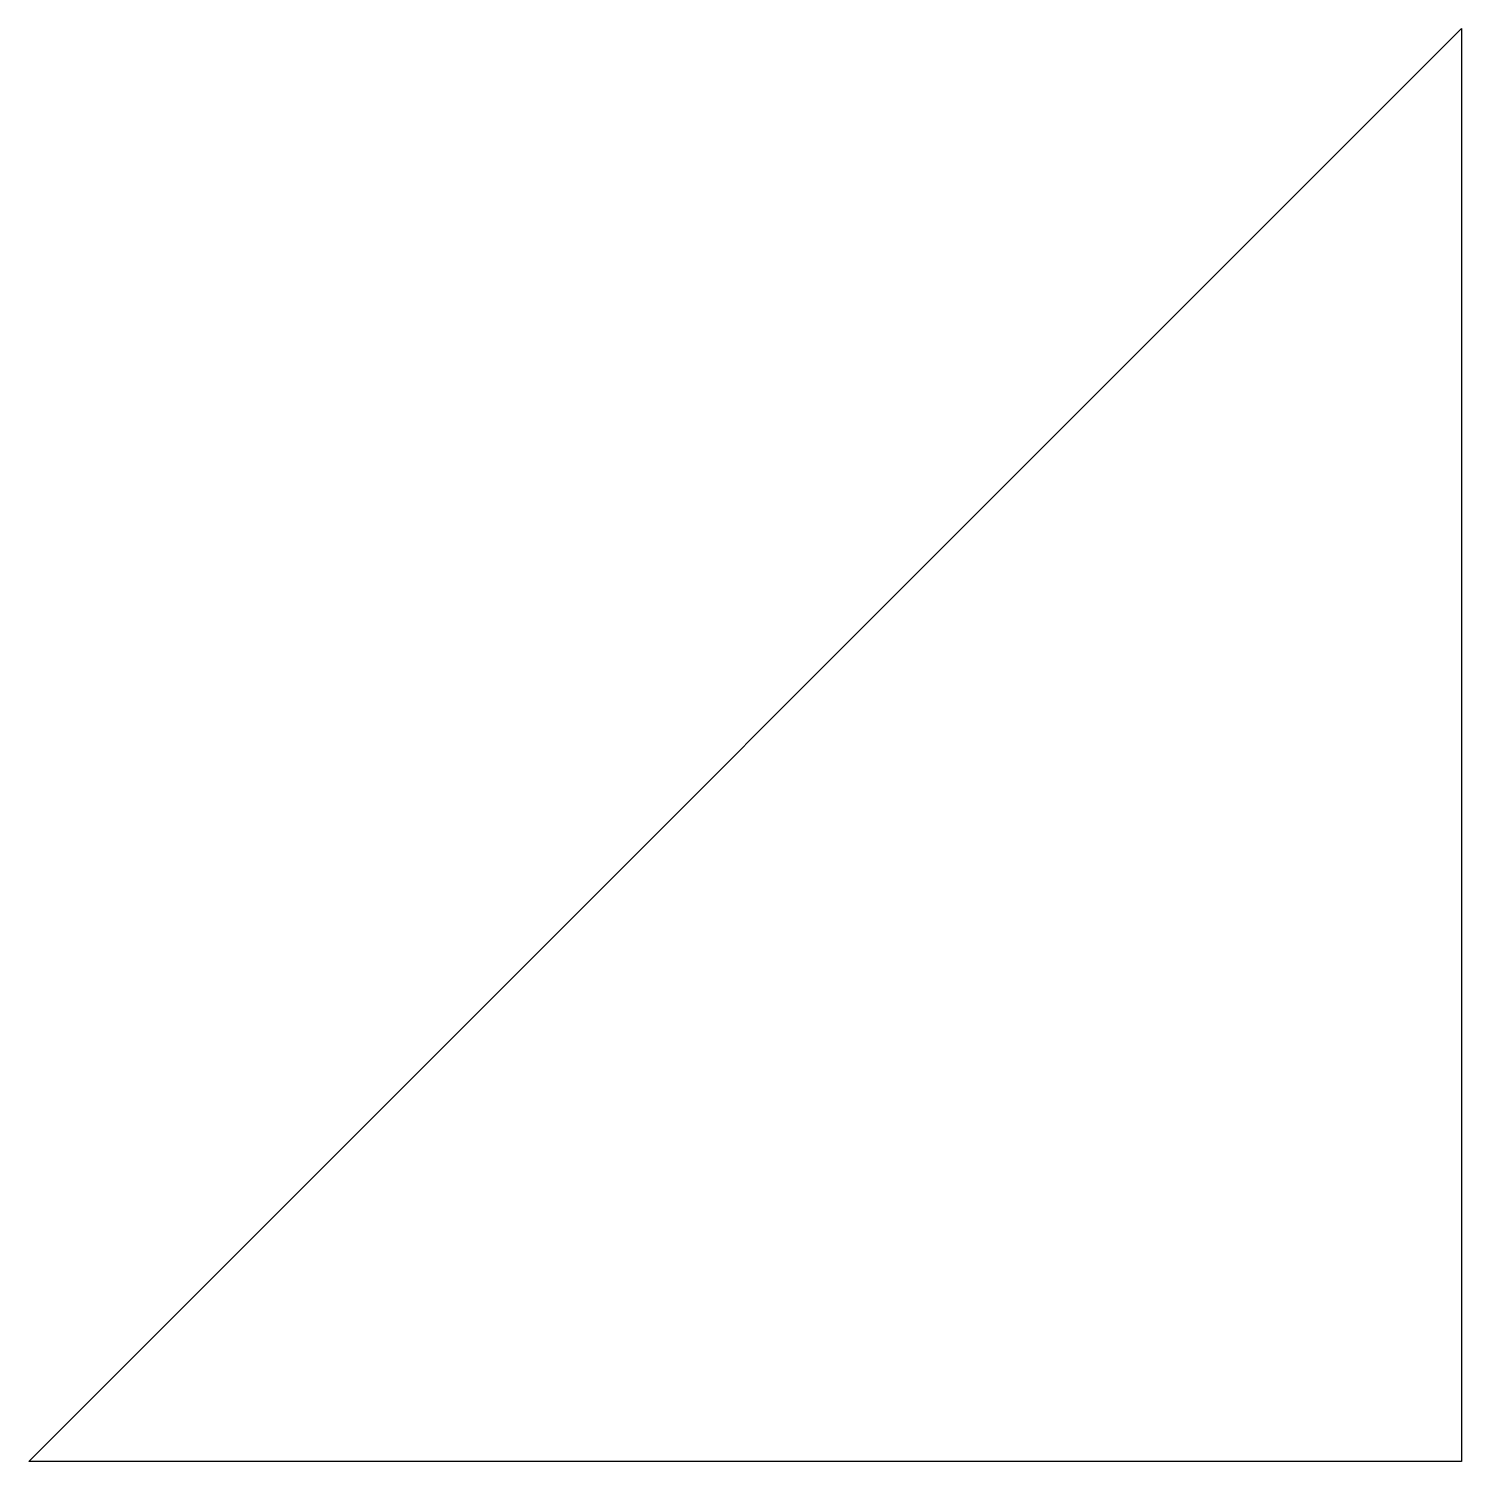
# Model space of a CAD drawing. Header units: metres. Extents: x -60 to 1176, y 48 to 1284.
import ezdxf

# ---------------------------------------------------------------- set-up
doc = ezdxf.new("R2010")
doc.units = ezdxf.units.M
doc.linetypes.add('CONTINOUS', pattern=[0])
doc.layers.get('0').update_dxf_attribs({"linetype": 'CONTINOUS'})

msp = doc.modelspace()

# ---------------------------------------------------------------- linework, layer by layer
for p, q in [((-60.3, 48), (1175.8, 1284.1)), ((1175.8, 1284.1), (1175.8, 48)), ((1175.8, 48), (-60.3, 48))]:
    msp.add_line(p, q)

doc.saveas('drawing.dxf')
